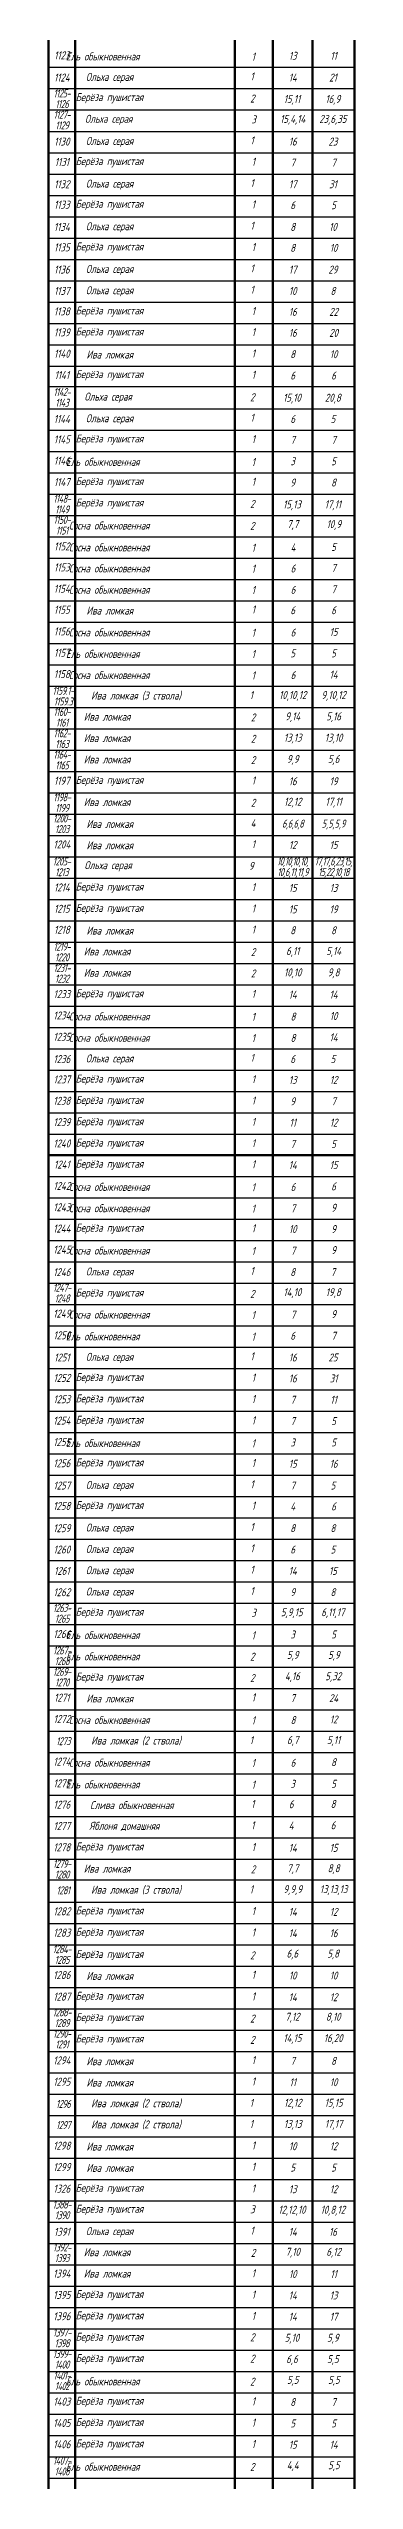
# Model space of a CAD drawing. Header units: metres. Extents: x 23128 to 34628, y -678634 to 13070.
# Drawn here: x 23128 to 34628, y -587529 to -496353 of the extents above; entities that cross this region are included whole.
import ezdxf

# ---------------------------------------------------------------- set-up
doc = ezdxf.new("R2010")
doc.units = ezdxf.units.M
for name, color, linetype, lineweight in [('Лиственные', 160, 'Continuous', 30), ('плодовые', 240, 'Continuous', 9), ('ТАБЛИЦА 50', 51, 'Continuous', 50), ('текст 300', 7, 'Continuous', 30), ('Хвойные', 80, 'Continuous', 30)]:
    doc.layers.add(name, color=color, linetype=linetype, lineweight=lineweight)
doc.layers.add('ТАБЛИЦА', color=18, linetype='Continuous', true_color=0x000000)
doc.styles.add('NF_VGP_3.0', font='cs_gost2304.shx', dxfattribs={"oblique": 15, "height": 300})

msp = doc.modelspace()

# ---------------------------------------------------------------- linework, layer by layer
at = {"layer": 'ТАБЛИЦА', "color": 0, "transparency": 33554687}
for points in [[(23128, -497054), (34628, -497054)], [(23128, -497854), (34628, -497854)], [(23128, -498654), (34628, -498654)], [(23128, -499454), (34628, -499454)], [(23128, -500254), (34628, -500254)], [(23128, -501054), (34628, -501054)], [(23128, -501854), (34628, -501854)], [(23128, -502654), (34628, -502654)], [(23128, -503454), (34628, -503454)], [(23128, -504254), (34628, -504254)], [(23128, -505054), (34628, -505054)], [(23128, -505854), (34628, -505854)], [(23128, -506654), (34628, -506654)], [(23128, -507454), (34628, -507454)], [(23128, -508254), (34628, -508254)], [(23128, -509023), (34628, -509023)], [(23128, -509854), (34628, -509854)], [(23128, -510654), (34628, -510654)], [(23128, -511454), (34628, -511454)], [(23128, -512254), (34628, -512254)], [(23128, -513054), (34628, -513054)], [(23128, -513854), (34628, -513854)], [(23128, -514654), (34628, -514654)], [(23128, -515454), (34628, -515454)], [(23128, -516254), (34628, -516254)], [(23128, -517054), (34628, -517054)], [(23128, -517854), (34628, -517854)], [(23128, -518654), (34628, -518654)], [(23128, -519454), (34628, -519454)], [(23128, -520254), (34628, -520254)], [(23128, -521054), (34628, -521054)], [(23128, -521854), (34628, -521854)], [(23128, -522654), (34628, -522654)], [(23128, -523454), (34628, -523454)], [(23128, -524254), (34628, -524254)], [(23128, -525054), (34628, -525054)], [(23128, -525854), (34628, -525854)], [(23128, -526654), (34628, -526654)], [(23128, -527454), (34628, -527454)], [(23128, -528254), (34628, -528254)], [(23128, -529054), (34628, -529054)], [(23128, -529854), (34628, -529854)], [(23128, -530654), (34628, -530654)], [(23128, -531454), (34628, -531454)], [(23128, -532254), (34628, -532254)], [(23128, -533054), (34628, -533054)], [(23128, -533854), (34628, -533854)], [(23128, -534654), (34628, -534654)], [(23128, -535454), (34628, -535454)], [(23128, -536254), (34628, -536254)], [(23128, -537054), (34628, -537054)], [(23128, -537844), (34628, -537844)], [(23128, -538644), (34628, -538644)], [(23128, -539444), (34628, -539444)], [(23128, -540244), (34628, -540244)], [(23128, -541044), (34628, -541044)], [(23128, -541844), (34628, -541844)], [(23128, -542644), (34628, -542644)], [(23128, -543444), (34628, -543444)], [(23128, -544244), (34628, -544244)], [(23128, -545044), (34628, -545044)], [(23128, -545844), (34628, -545844)], [(23128, -546644), (34628, -546644)], [(23128, -547444), (34628, -547444)], [(23128, -548244), (34628, -548244)], [(23128, -549044), (34628, -549044)], [(23128, -549844), (34628, -549844)], [(23128, -550644), (34628, -550644)], [(23128, -551444), (34628, -551444)], [(23128, -552244), (34628, -552244)], [(23128, -553044), (34628, -553044)], [(23128, -553844), (34628, -553844)], [(23128, -554644), (34628, -554644)], [(23128, -555444), (34628, -555444)], [(23128, -556244), (34628, -556244)], [(23128, -557044), (34628, -557044)], [(23128, -557844), (34628, -557844)], [(23128, -558644), (34628, -558644)], [(23128, -559444), (34628, -559444)], [(23128, -560244), (34628, -560244)], [(23128, -561044), (34628, -561044)], [(23128, -561844), (34628, -561844)], [(23128, -562644), (34628, -562644)], [(23128, -563444), (34628, -563444)], [(23128, -564244), (34628, -564244)], [(23128, -565013), (34628, -565013)], [(23128, -565844), (34628, -565844)], [(23128, -566644), (34628, -566644)], [(23128, -567444), (34628, -567444)], [(23128, -568244), (34628, -568244)], [(23128, -569044), (34628, -569044)], [(23128, -569844), (34628, -569844)], [(23128, -570644), (34628, -570644)], [(23128, -571444), (34628, -571444)], [(23128, -572244), (34628, -572244)], [(23128, -573044), (34628, -573044)], [(23128, -573844), (34628, -573844)], [(23128, -574644), (34628, -574644)], [(23128, -575444), (34628, -575444)], [(23128, -576244), (34628, -576244)], [(23128, -577044), (34628, -577044)], [(23128, -577844), (34628, -577844)], [(23128, -578644), (34628, -578644)], [(23128, -579444), (34628, -579444)], [(23128, -580244), (34628, -580244)], [(23128, -581044), (34628, -581044)], [(23128, -581844), (34628, -581844)], [(23128, -582644), (34628, -582644)], [(23128, -583444), (34628, -583444)], [(23128, -584244), (34628, -584244)], [(23128, -585044), (34628, -585044)], [(23128, -585844), (34628, -585844)], [(23128, -586644), (34628, -586644)], [(23128, -587444), (34628, -587444)]]:
    msp.add_lwpolyline(points, dxfattribs=at)
at = {"layer": 'ТАБЛИЦА 50', "color": 7, "transparency": 33554687}
for points in [[(23128, -537844), (23128, -481854)], [(24128, -537844), (24128, -481854)], [(30128, -537845), (30128, -481854)], [(30128, -537845), (30128, -481854)], [(31556, -537845), (31556, -481854)], [(31556, -537845), (31556, -481854)], [(33056, -537845), (33056, -481854)], [(33056, -537845), (33056, -481854)], [(34628, -537845), (34628, -481854)], [(34628, -537845), (34628, -481854)], [(23128, -537844), (34628, -537844)], [(23128, -593834), (23128, -537844)], [(24128, -593834), (24128, -537844)], [(30128, -593835), (30128, -537844)], [(30128, -593835), (30128, -537844)], [(31556, -593835), (31556, -537844)], [(31556, -593835), (31556, -537844)], [(33056, -593835), (33056, -537844)], [(33056, -593835), (33056, -537844)], [(34628, -593835), (34628, -537844)], [(34628, -593835), (34628, -537844)]]:
    msp.add_lwpolyline(points, dxfattribs=at)

# ---------------------------------------------------------------- texts
at = {"layer": 'Лиственные', "lineweight": 30, "transparency": 33554687, "char_height": 300, "attachment_point": 5, "style": 'NF_VGP_3.0'}
for s, insert, width in [('Ольха серая', (25423, -497454), 6349.98), ('\\pxqj;Берёза пушистая', (26017, -498211), 3736), ('Ольха серая', (25389, -499025), 6349.98), ('\\pxqj;Берёза пушистая', (26017, -500611), 3736), ('Ольха серая', (25423, -499854), 6349.98), ('Ольха серая', (25423, -501454), 6349.98), ('\\pxqj;Берёза пушистая', (26017, -502211), 3736), ('Ольха серая', (25423, -503054), 6349.98), ('\\pxqj;Берёза пушистая', (26017, -503811), 3736), ('Ольха серая', (25423, -504654), 6349.98), ('\\pxqj;Берёза пушистая', (26017, -506211), 3736), ('Ольха серая', (25423, -505454), 6349.98), ('\\pxqj;Берёза пушистая', (26017, -506999), 3736), ('Ива ломкая', (25430, -507823), 6349.98), ('\\pxqj;Берёза пушистая', (26017, -508599), 3736), ('Ольха серая', (25369, -509441), 6349.98), ('Ольха серая', (25423, -510254), 6349.98), ('\\pxqj;Берёза пушистая', (26017, -511011), 3736), ('\\pxqj;Берёза пушистая', (26017, -512611), 3736), ('\\pxqj;Берёза пушистая', (26017, -513411), 3736), ('Ива ломкая', (25430, -517423), 6349.98), ('Ива ломкая (3 ствола)', (26417, -520623), 6349.98), ('Ива ломкая', (25329, -521403), 6349.98), ('Ива ломкая', (25329, -522203), 6349.98), ('Ива ломкая', (25329, -523003), 6349.98), ('\\pxqj;Берёза пушистая', (26017, -523811), 3736), ('Ива ломкая', (25329, -524603), 6349.98), ('Ива ломкая', (25430, -525423), 6349.98), ('Ива ломкая', (25430, -526223), 6349.98), ('Ольха серая', (25369, -527010), 6349.98), ('\\pxqj;Берёза пушистая', (26017, -527811), 3736), ('\\pxqj;Берёза пушистая', (26017, -528611), 3736), ('Ива ломкая', (25430, -529423), 6349.98), ('Ива ломкая', (25329, -530203), 6349.98), ('Ива ломкая', (25329, -531003), 6349.98), ('\\pxqj;Берёза пушистая', (26017, -531811), 3736), ('Ольха серая', (25423, -534254), 6349.98), ('\\pxqj;Берёза пушистая', (26017, -535011), 3736), ('\\pxqj;Берёза пушистая', (26017, -535811), 3736), ('\\pxqj;Берёза пушистая', (26017, -536611), 3736), ('\\pxqj;Берёза пушистая', (26017, -537411), 3736), ('\\pxqj;Берёза пушистая', (26017, -538201), 3736), ('\\pxqj;Берёза пушистая', (26017, -540601), 3736), ('Ольха серая', (25423, -542244), 6349.98), ('\\pxqj;Берёза пушистая', (26017, -543033), 3736), ('\\pxqj;Берёза пушистая', (26017, -546201), 3736), ('Ольха серая', (25423, -545444), 6349.98), ('\\pxqj;Берёза пушистая', (26017, -547001), 3736), ('\\pxqj;Берёза пушистая', (26017, -547801), 3736), ('\\pxqj;Берёза пушистая', (26017, -549401), 3736), ('Ольха серая', (25423, -550244), 6349.98), ('\\pxqj;Берёза пушистая', (26017, -551001), 3736), ('Ольха серая', (25423, -551844), 6349.98), ('Ольха серая', (25423, -552644), 6349.98), ('Ольха серая', (25423, -553444), 6349.98), ('Ольха серая', (25423, -554244), 6349.98), ('\\pxqj;Берёза пушистая', (26017, -555002), 3736), ('\\pxqj;Берёза пушистая', (26017, -557433), 3736), ('Ива ломкая', (25430, -558213), 6349.98), ('Ива ломкая (2 ствола)', (26417, -559806), 6349.98), ('\\pxqj;Берёза пушистая', (26017, -563801), 3736), ('Ива ломкая', (25329, -564593), 6349.98), ('Ива ломкая (3 ствола)', (26417, -565398), 6349.98), ('\\pxqj;Берёза пушистая', (26017, -566201), 3736), ('\\pxqj;Берёза пушистая', (26017, -567001), 3736), ('\\pxqj;Берёза пушистая', (26017, -567833), 3736), ('Ива ломкая', (25430, -568613), 6349.98), ('\\pxqj;Берёза пушистая', (26017, -569401), 3736), ('\\pxqj;Берёза пушистая', (26017, -570202), 3736), ('\\pxqj;Берёза пушистая', (26017, -571002), 3736), ('Ива ломкая', (25430, -571813), 6349.98), ('Ива ломкая', (25430, -572613), 6349.98), ('Ива ломкая (2 ствола)', (26417, -573406), 6349.98), ('Ива ломкая (2 ствола)', (26417, -574198), 6349.98), ('Ива ломкая', (25430, -575013), 6349.98), ('Ива ломкая', (25430, -575813), 6349.98), ('\\pxqj;Берёза пушистая', (26017, -576601), 3736), ('\\pxqj;Берёза пушистая', (26017, -577384), 3736), ('Ольха серая', (25423, -578226), 6349.98), ('Ива ломкая', (25329, -578975), 6349.98), ('Ива ломкая', (25329, -579775), 6349.98), ('\\pxqj;Берёза пушистая', (26017, -580584), 3736), ('\\pxqj;Берёза пушистая', (26017, -581384), 3736), ('\\pxqj;Берёза пушистая', (26017, -582184), 3736), ('\\pxqj;Берёза пушистая', (26017, -582984), 3736), ('\\pxqj;Берёза пушистая', (26017, -584584), 3736), ('\\pxqj;Берёза пушистая', (26017, -585384), 3736), ('\\pxqj;Берёза пушистая', (26017, -586184), 3736)]:
    msp.add_mtext(s, dxfattribs=dict(at, insert=insert, width=width))
at = {"layer": 'Лиственные', "color": 5, "char_height": 300, "attachment_point": 1, "style": 'NF_VGP_3.0'}
for s, insert, width in [('1', (30718, -497243), 156.16), ('2', (30706, -498074), 243.91), ('3', (30753, -498857), 232.3), ('1', (30718, -499643), 156.16), ('1', (30766, -500443), 156.16), ('1', (30718, -501243), 156.16), ('1', (30766, -502043), 156.16), ('1', (30718, -502843), 156.16), ('1', (30766, -503643), 156.16), ('1', (30718, -504443), 156.16), ('1', (30718, -505243), 156.16), ('1', (30766, -506043), 156.16), ('1', (30766, -506831), 156.16), ('1', (30766, -507631), 156.16), ('1', (30766, -508431), 156.16), ('2', (30706, -509274), 243.91), ('1', (30718, -510043), 156.16), ('1', (30766, -510843), 156.16), ('2', (30706, -513274), 243.91), ('1', (30766, -512443), 156.16), ('1', (30766, -517231), 156.16), ('1', (30689, -520443), 156.16), ('2', (30732, -521279), 243.91), ('2', (30732, -522079), 243.91), ('2', (30732, -522879), 243.91), ('1', (30766, -523643), 156.16), ('2', (30732, -524479), 243.91), ('4', (30726, -525243), 239.07), ('1', (30766, -526031), 156.16), ('9', (30659, -526843), 254.5), ('1', (30766, -527643), 156.16), ('1', (30766, -528443), 156.16), ('1', (30766, -529231), 156.16), ('2', (30732, -530079), 243.91), ('2', (30732, -530879), 243.91), ('1', (30766, -531643), 156.16), ('1', (30718, -534043), 156.16), ('1', (30766, -534843), 156.16), ('1', (30766, -535643), 156.16), ('1', (30766, -536443), 156.16), ('1', (30766, -537243), 156.16), ('1', (30766, -538033), 156.16), ('1', (30766, -540433), 156.16), ('1', (30718, -542033), 156.16), ('2', (30706, -542895), 243.91), ('1', (30718, -545233), 156.16), ('1', (30766, -546033), 156.16), ('1', (30766, -546833), 156.16), ('1', (30766, -547633), 156.16), ('1', (30766, -549233), 156.16), ('1', (30718, -550033), 156.16), ('1', (30766, -550833), 156.16), ('1', (30718, -551633), 156.16), ('1', (30718, -552433), 156.16), ('1', (30718, -553233), 156.16), ('1', (30718, -554033), 156.16), ('3', (30753, -554847), 232.3), ('2', (30706, -557295), 243.91), ('1', (30766, -558021), 156.16), ('1', (30689, -559626), 156.16), ('1', (30766, -563633), 156.16), ('2', (30732, -564469), 243.91), ('1', (30689, -565218), 156.16), ('1', (30766, -566033), 156.16), ('1', (30766, -566833), 156.16), ('2', (30706, -567695), 243.91), ('1', (30766, -568421), 156.16), ('1', (30766, -569233), 156.16), ('2', (30706, -570064), 243.91), ('2', (30706, -570864), 243.91), ('1', (30766, -571621), 156.16), ('1', (30766, -572421), 156.16), ('1', (30689, -573226), 156.16), ('1', (30689, -574018), 156.16), ('1', (30766, -574821), 156.16), ('1', (30766, -575621), 156.16), ('1', (30766, -576433), 156.16), ('3', (30706, -577215), 232.3), ('1', (30718, -578015), 156.16), ('2', (30732, -578851), 243.91), ('1', (30766, -579615), 156.16), ('1', (30766, -580415), 156.16), ('1', (30766, -581215), 156.16), ('2', (30706, -582015), 243.91), ('2', (30706, -582815), 243.91), ('1', (30766, -584415), 156.16), ('1', (30766, -585215), 156.16), ('1', (30766, -586015), 156.16)]:
    msp.add_mtext(s, dxfattribs=dict(at, insert=insert, width=width))
at = {"layer": 'плодовые', "lineweight": 30, "transparency": 33554687, "char_height": 300, "width": 4582.51, "attachment_point": 5, "style": 'NF_VGP_3.0'}
for s, insert in [('Слива обыкновенная', (26259, -562213)), ('Яблоня домашняя', (25978, -563013))]:
    msp.add_mtext(s, dxfattribs=dict(at, insert=insert))
at = {"layer": 'плодовые', "char_height": 300, "width": 156.16, "attachment_point": 1, "style": 'NF_VGP_3.0'}
for insert in [(30745, -562016), (30745, -562816)]:
    msp.add_mtext('1', dxfattribs=dict(at, insert=insert))
at = {"layer": 'текст 300', "color": 7, "transparency": 33554687, "char_height": 300, "attachment_point": 5, "style": 'NF_VGP_3.0'}
for s, insert, width in [('{\\C256;1123}', (23628, -496604), 1000), ('{\\C256;1124}', (23628, -497438), 1000.06), ('{\\C256;1130}', (23628, -499838), 1000.06), ('{\\C256;1131}', (23628, -500604), 1000), ('{\\C256;1132}', (23628, -501438), 1000.06), ('{\\C256;1133}', (23628, -502204), 1000), ('{\\C256;1134}', (23628, -503038), 1000.06), ('{\\C256;1135}', (23628, -503804), 1000), ('{\\C256;1136}', (23628, -504638), 1000.06), ('{\\C256;1137}', (23628, -505438), 1000.06), ('{\\C256;1138}', (23628, -506204), 1000), ('{\\C256;1139}', (23628, -506991), 1000), ('{\\C256;1140}', (23628, -507791), 1000), ('{\\C256;1141}', (23628, -508591), 1000), ('{\\C256;1144}', (23628, -510238), 1000.06), ('{\\C256;1145}', (23628, -511004), 1000), ('{\\C256;1146}', (23628, -511804), 1000), ('{\\C256;1147}', (23628, -512604), 1000), ('{\\C256;1152}', (23628, -515016), 1000), ('{\\C256;1153}', (23628, -515804), 1000), ('{\\C256;1154}', (23628, -516604), 1000), ('{\\C256;1155}', (23628, -517391), 1000), ('{\\C256;1156}', (23628, -518204), 1000), ('{\\C256;1158}', (23628, -519804), 1000), ('{\\C256;1157}', (23628, -519004), 1000), ('{\\C256;1197}', (23628, -523803), 1000), ('{\\C256;1204}', (23628, -526191), 1000), ('{\\C256;1214}', (23628, -527803), 1000), ('{\\C256;1215}', (23628, -528603), 1000), ('{\\C256;1218}', (23628, -529391), 1000), ('{\\C256;1234}', (23628, -532604), 1000), ('{\\C256;1233}', (23628, -531803), 1000), ('{\\C256;1235}', (23628, -533404), 1000), ('{\\C256;1236}', (23628, -534238), 1000.06), ('{\\C256;1237}', (23628, -535003), 1000), ('{\\C256;1238}', (23628, -535803), 1000), ('{\\C256;1239}', (23628, -536603), 1000), ('{\\C256;1240}', (23628, -537403), 1000), ('{\\C256;1242}', (23628, -538994), 1000), ('{\\C256;1241}', (23628, -538193), 1000), ('{\\C256;1243}', (23628, -539794), 1000), ('{\\C256;1244}', (23628, -540593), 1000), ('{\\C256;1245}', (23628, -541381), 1000), ('{\\C256;1246}', (23628, -542228), 1000.06), ('{\\C256;1249}', (23628, -543781), 1000), ('{\\C256;1250}', (23628, -544594), 1000), ('{\\C256;1252}', (23628, -546193), 1000), ('{\\C256;1251}', (23628, -545428), 1000.06), ('{\\C256;1253}', (23628, -546993), 1000), ('{\\C256;1254}', (23628, -547793), 1000), ('{\\C256;1255}', (23628, -548594), 1000), ('{\\C256;1256}', (23628, -549393), 1000), ('{\\C256;1257}', (23628, -550228), 1000.06), ('{\\C256;1258}', (23628, -550993), 1000), ('{\\C256;1259}', (23628, -551828), 1000.06), ('{\\C256;1260}', (23628, -552628), 1000.06), ('{\\C256;1261}', (23628, -553428), 1000.06), ('{\\C256;1262}', (23628, -554228), 1000.06), ('{\\C256;1266}', (23628, -555794), 1000), ('{\\C256;1272}', (23628, -558981), 1000), ('{\\C256;1271}', (23628, -558181), 1000), ('{\\C256;1274}', (23628, -560581), 1000), ('{\\C256;1275}', (23628, -561394), 1000), ('{\\C256;1276}', (23628, -562194), 1000), ('{\\C256;1277}', (23628, -562994), 1000), ('{\\C256;1278}', (23628, -563793), 1000), ('{\\C256;1282}', (23628, -566193), 1000), ('{\\C256;1283}', (23628, -566993), 1000), ('{\\C256;1286}', (23628, -568581), 1000), ('{\\C256;1287}', (23628, -569393), 1000), ('{\\C256;1294}', (23628, -571781), 1000), ('{\\C256;1295}', (23628, -572581), 1000), ('{\\C256;1298}', (23628, -574981), 1000), ('{\\C256;1299}', (23628, -575781), 1000), ('{\\C256;1326}', (23628, -576593), 1000), ('{\\C256;1391}', (23628, -578210), 1000.06), ('{\\C256;1394}', (23628, -579776), 1000), ('{\\C256;1395}', (23628, -580576), 1000), ('{\\C256;1396}', (23628, -581376), 1000), ('{\\C256;1403}', (23628, -584576), 1000), ('{\\C256;1405}', (23628, -585376), 1000), ('{\\C256;1406}', (23628, -586176), 1000)]:
    msp.add_mtext(s, dxfattribs=dict(at, insert=insert, width=width))
at = {"layer": 'текст 300', "transparency": 33554687, "char_height": 300, "attachment_point": 5, "style": 'NF_VGP_3.0'}
for s, insert, width in [('13', (32306, -496623), 1500), ('11', (33842, -496623), 1572.46), ('14', (32306, -497438), 1500), ('21', (33818, -497438), 1620), ('15,11', (32278, -498276), 1500), ('16,9', (33814, -498276), 1572.46), ('15,4,14', (32306, -499023), 1500), ('23,6,35', (33815, -499023), 1664.4), ('16', (32306, -499838), 1500), ('7', (32306, -500623), 1500), ('23', (33818, -499838), 1620), ('7', (33842, -500623), 1572.46), ('17', (32306, -501438), 1500), ('31', (33818, -501438), 1620), ('6', (32306, -502223), 1500), ('5', (33842, -502223), 1572.46), ('8', (32306, -503038), 1500), ('10', (33818, -503038), 1620), ('8', (32306, -503823), 1500), ('10', (33842, -503823), 1572.46), ('17', (32306, -504638), 1500), ('29', (33818, -504638), 1620), ('10', (32306, -505438), 1500), ('8', (33818, -505438), 1620), ('16', (32306, -506223), 1500), ('16', (32306, -507010), 1500), ('22', (33842, -506223), 1572.46), ('20', (33842, -507010), 1572.46), ('8', (32306, -507810), 1500), ('10', (33842, -507810), 1572.46), ('6', (32306, -508610), 1500), ('6', (33842, -508610), 1572.46), ('15,10', (32278, -509476), 1500), ('20,8', (33814, -509476), 1572.46), ('6', (32306, -510238), 1500), ('5', (33818, -510238), 1620), ('7', (32306, -511023), 1500), ('7', (33842, -511023), 1572.46), ('3', (32306, -511823), 1500), ('5', (33842, -511823), 1572.46), ('15,13', (32278, -513476), 1500), ('9', (32306, -512623), 1500), ('17,11', (33814, -513476), 1572.46), ('8', (33842, -512623), 1572.46), ('7,7', (32306, -514216), 1500), ('10,9', (33852, -514216), 1591.94), ('4', (32317, -515057), 1478.12), ('5', (33842, -515035), 1572.46), ('6', (32317, -515845), 1478.12), ('7', (33842, -515823), 1572.46), ('6', (32317, -516645), 1478.12), ('7', (33842, -516623), 1572.46), ('6', (32306, -517410), 1500), ('6', (33842, -517410), 1572.46), ('6', (32317, -518245), 1478.12), ('15', (33842, -518223), 1572.46), ('5', (32306, -519023), 1500), ('6', (32317, -519845), 1478.12), ('14', (33842, -519823), 1572.46), ('5', (33842, -519023), 1572.46), ('10,10,12', (32306, -520623), 1500), ('9,10,12', (33842, -520623), 1572.46), ('9,14', (32306, -521423), 1500), ('5,16', (33842, -521423), 1572.46), ('13,13', (32306, -522223), 1500), ('13,10', (33842, -522223), 1572.46), ('9,9', (32306, -523023), 1500), ('5,6', (33842, -523023), 1572.46), ('16', (32306, -523822), 1500), ('19', (33842, -523822), 1572.46), ('12,12', (32306, -524623), 1500), ('17,11', (33842, -524623), 1572.46), ('{\\W0.9;\\T0.9;6,6,6,8}', (32306, -525445), 1500), ('12', (32306, -526210), 1500), ('{\\W0.9;5,5,5,9}', (33842, -525445), 1572.46), ('15', (33842, -526210), 1572.46), ('15', (32306, -527822), 1500), ('13', (33842, -527822), 1572.46), ('15', (32306, -528622), 1500), ('19', (33842, -528622), 1572.46), ('8', (32306, -529410), 1500), ('8', (33842, -529410), 1572.46), ('6,11', (32306, -530223), 1500), ('5,14', (33842, -530223), 1572.46), ('10,10', (32306, -531023), 1500), ('9,8', (33842, -531023), 1572.46), ('14', (32306, -531822), 1500), ('14', (33842, -531822), 1572.46), ('8', (32317, -532645), 1478.12), ('8', (32317, -533445), 1478.12), ('14', (33842, -533423), 1572.46), ('10', (33842, -532623), 1572.46), ('6', (32306, -534238), 1500), ('5', (33818, -534238), 1620), ('13', (32306, -535022), 1500), ('12', (33842, -535022), 1572.46), ('9', (32306, -535822), 1500), ('7', (33842, -535822), 1572.46), ('11', (32306, -536622), 1500), ('12', (33842, -536622), 1572.46), ('7', (32306, -537422), 1500), ('5', (33842, -537422), 1572.46), ('14', (32306, -538213), 1500), ('15', (33842, -538213), 1572.46), ('6', (32317, -539035), 1478.12), ('7', (32317, -539835), 1478.12), ('6', (33842, -539013), 1572.46), ('9', (33842, -539813), 1572.46), ('10', (32306, -540613), 1500), ('9', (33842, -540613), 1572.46), ('7', (32317, -541423), 1478.12), ('9', (33842, -541401), 1572.46), ('8', (32306, -542228), 1500), ('7', (33818, -542228), 1620), ('14,10', (32292, -543013), 1471.94), ('19,8', (33828, -543013), 1544.4), ('7', (32317, -543823), 1478.12), ('9', (33842, -543801), 1572.46), ('6', (32306, -544613), 1500), ('7', (33842, -544613), 1572.46), ('16', (32306, -545428), 1500), ('16', (32306, -546213), 1500), ('25', (33818, -545428), 1620), ('31', (33842, -546213), 1572.46), ('7', (32306, -547013), 1500), ('11', (33842, -547013), 1572.46), ('7', (32306, -547813), 1500), ('5', (33842, -547813), 1572.46), ('3', (32306, -548613), 1500), ('5', (33842, -548613), 1572.46), ('15', (32306, -549413), 1500), ('16', (33842, -549413), 1572.46), ('7', (32306, -550228), 1500), ('5', (33818, -550228), 1620), ('4', (32306, -551013), 1500), ('6', (33842, -551013), 1572.46), ('8', (32306, -551828), 1500), ('6', (32306, -552628), 1500), ('5', (33818, -552628), 1620), ('8', (33818, -551828), 1620), ('14', (32306, -553428), 1500), ('15', (33818, -553428), 1620), ('9', (32306, -554228), 1500), ('8', (33818, -554228), 1620), ('5,9,15', (32269, -555013), 1427.54), ('6,11,17', (33815, -555013), 1664.4), ('3', (32306, -555813), 1500), ('5', (33842, -555813), 1572.46), ('5,9', (32306, -556613), 1500), ('5,9', (33852, -556613), 1591.94), ('4,16', (32292, -557413), 1471.94), ('5,32', (33828, -557413), 1544.4), ('8', (32317, -559023), 1478.12), ('7', (32306, -558201), 1500), ('24', (33842, -558201), 1572.46), ('12', (33842, -559001), 1572.46), ('6,7', (32306, -559806), 1500), ('5,11', (33842, -559806), 1572.46), ('6', (32317, -560623), 1478.12), ('8', (33842, -560601), 1572.46), ('3', (32306, -561413), 1500), ('5', (33842, -561413), 1572.46), ('6', (32249, -562179), 1427.54), ('8', (33823, -562167), 1427.54), ('4', (32249, -562979), 1427.54), ('6', (33823, -562967), 1427.54), ('14', (32306, -563813), 1500), ('15', (33842, -563813), 1572.46), ('9,9,9', (32306, -565398), 1500), ('7,7', (32306, -564613), 1500), ('13,13,13', (33842, -565398), 1572.46), ('8,8', (33842, -564613), 1572.46), ('14', (32306, -566213), 1500), ('12', (33842, -566213), 1572.46), ('14', (32306, -567013), 1500), ('16', (33842, -567013), 1572.46), ('6,6', (32292, -567813), 1471.94), ('5,8', (33828, -567813), 1544.4), ('10', (32306, -568601), 1500), ('10', (33842, -568601), 1572.46), ('14', (32306, -569413), 1500), ('12', (33842, -569413), 1572.46), ('7,12', (32292, -570182), 1471.94), ('8,10', (33828, -570182), 1544.4), ('14,15', (32292, -570982), 1471.94), ('7', (32306, -571801), 1500), ('16,20', (33828, -570982), 1544.4), ('8', (33842, -571801), 1572.46), ('11', (32306, -572601), 1500), ('10', (33842, -572601), 1572.46), ('12,12', (32306, -573406), 1500), ('15,15', (33842, -573406), 1572.46), ('13,13', (32306, -574198), 1500), ('17,17', (33842, -574198), 1572.46), ('10', (32306, -575001), 1500), ('12', (33842, -575001), 1572.46), ('5', (32306, -575801), 1500), ('5', (33842, -575801), 1572.46), ('13', (32306, -576613), 1500), ('12', (33842, -576613), 1572.46), ('12,12,10', (32278, -577417), 1500), ('10,8,12', (33814, -577417), 1572.46), ('7,10', (32306, -578995), 1500), ('14', (32306, -578210), 1500), ('6,12', (33842, -578995), 1572.46), ('16', (33818, -578210), 1620), ('10', (32306, -579795), 1500), ('11', (33842, -579795), 1572.46), ('14', (32306, -580595), 1500), ('13', (33842, -580595), 1572.46), ('14', (32306, -581395), 1500), ('17', (33842, -581395), 1572.46), ('5,10', (32278, -582217), 1500), ('5,9', (33814, -582217), 1572.46), ('6,6', (32278, -583017), 1500), ('5,5', (33814, -583017), 1572.46), ('5,5', (32306, -583795), 1500), ('5,5', (33852, -583795), 1591.94), ('5', (32306, -585395), 1500), ('8', (32306, -584595), 1500), ('5', (33842, -585395), 1572.46), ('7', (33842, -584595), 1572.46), ('15', (32306, -586195), 1500), ('14', (33842, -586195), 1572.46), ('4,4', (32306, -586995), 1500), ('5,5', (33852, -586995), 1591.94)]:
    msp.add_mtext(s, dxfattribs=dict(at, insert=insert, width=width))
at = {"layer": 'текст 300', "color": 7, "transparency": 33554687, "char_height": 300, "attachment_point": 5, "line_spacing_factor": 0.8, "style": 'NF_VGP_3.0'}
for s, insert, width in [('{\\W0.9;\\T0.9;\\C256;1125-\\P1126}', (23628, -498231), 1000), ('{\\W0.9;\\T0.9;\\C256;1127-\\P1129}', (23628, -499030), 1000), ('{\\W0.9;\\T0.9;\\C256;1142-\\P1143}', (23628, -509431), 1000), ('{\\W0.9;\\T0.9;\\C256;1148-\\P1149}', (23628, -513431), 1000), ('{\\W0.9;\\T0.9;\\C256;1150-\\P1151}', (23628, -514223), 1000), ('{\\W0.9;\\T0.9;\\C256;1159.1-\\P1159.3}', (23676, -520630), 904.92), ('{\\W0.9;\\T0.9;\\C256;1160-\\P1161}', (23628, -521423), 1000), ('{\\W0.9;\\T0.9;\\C256;1162-\\P1163}', (23628, -522223), 1000), ('{\\W0.9;\\T0.9;\\C256;1164-\\P1165}', (23628, -523023), 1000), ('{\\W0.9;\\T0.9;\\C256;1200-\\P1203}', (23628, -525415), 904.92), ('{\\W0.9;\\T0.9;\\C256;1198-\\P1199}', (23628, -524623), 1000), ('{\\W0.9;\\T0.9;\\C256;1205-\\P1213}', (23618, -527031), 980.53), ('{\\W0.9;\\T0.9;\\C256;1219-\\P1220}', (23628, -530223), 1000), ('{\\W0.9;\\T0.9;\\C256;1231-\\P1232}', (23628, -531023), 1000), ('{\\W0.9;\\T0.9;\\C256;1247-\\P1248}', (23628, -543013), 1000), ('{\\W0.9;\\T0.9;\\C256;1263-\\P1265}', (23628, -555020), 1000), ('{\\W0.9;\\T0.9;\\C256;1269-\\P1270}', (23628, -557413), 1000), ('{\\W0.9;\\T0.9;\\C256;1267-\\P1268}', (23628, -556613), 1000), ('{\\W0.9;\\T0.9;\\C256;1273}', (23676, -559814), 904.92), ('{\\W0.9;\\T0.9;\\C256;1279-\\P1280}', (23628, -564613), 1000), ('{\\W0.9;\\T0.9;\\C256;1281}', (23676, -565406), 904.92), ('{\\W0.9;\\T0.9;\\C256;1284-\\P1285}', (23628, -567813), 1000), ('{\\W0.9;\\T0.9;\\C256;1288-\\P1289}', (23628, -570182), 1000), ('{\\W0.9;\\T0.9;\\C256;1290-\\P1291}', (23628, -570982), 1000), ('{\\W0.9;\\T0.9;\\C256;1296}', (23676, -573414), 904.92), ('{\\W0.9;\\T0.9;\\C256;1297}', (23676, -574206), 904.92), ('{\\W0.9;\\T0.9;\\C256;1388-\\P1390}', (23628, -577388), 904.92), ('{\\W0.9;\\T0.9;\\C256;1392-\\P1393}', (23628, -578995), 1000), ('{\\W0.9;\\T0.9;\\C256;1397-\\P1398}', (23628, -582188), 904.92), ('{\\W0.9;\\T0.9;\\C256;1399-\\P1400}', (23628, -582988), 904.92), ('{\\W0.9;\\T0.9;\\C256;1401-\\P1402}', (23628, -583795), 1000), ('{\\W0.9;\\T0.9;\\C256;1407-\\P1408}', (23628, -586995), 1000)]:
    msp.add_mtext(s, dxfattribs=dict(at, insert=insert, width=width))
at = {"layer": 'текст 300', "transparency": 33554687, "char_height": 300, "attachment_point": 5, "line_spacing_factor": 0.8, "style": 'NF_VGP_3.0'}
for s, insert, width in [('{\\W0.9;\\T0.85;10,10,10,10,\\P10,6,11,11,9}', (32300, -527060), 1500), ('{\\W0.8;\\T0.85;17,17,6,23,15,\\P15,22,10,18}', (33837, -527060), 1572.46)]:
    msp.add_mtext(s, dxfattribs=dict(at, insert=insert, width=width))
at = {"layer": 'Хвойные', "lineweight": 30, "transparency": 33554687, "char_height": 300, "width": 4584.55, "attachment_point": 5, "style": 'NF_VGP_3.0'}
for s, insert in [('\\pxqj;Ель обыкновенная', (26075, -496646)), ('\\pxqj;Ель обыкновенная', (26075, -511846)), ('\\pxqj;Сосна обыкновенная', (26187, -514234)), ('\\pxqj;Сосна обыкновенная', (26187, -515053)), ('\\pxqj;Сосна обыкновенная', (26187, -515841)), ('\\pxqj;Сосна обыкновенная', (26187, -516641)), ('\\pxqj;Сосна обыкновенная', (26187, -518241)), ('\\pxqj;Ель обыкновенная', (26075, -519046)), ('\\pxqj;Сосна обыкновенная', (26187, -519841)), ('\\pxqj;Сосна обыкновенная', (26187, -532641)), ('\\pxqj;Сосна обыкновенная', (26187, -533441)), ('\\pxqj;Сосна обыкновенная', (26187, -539031)), ('\\pxqj;Сосна обыкновенная', (26187, -539831)), ('\\pxqj;Сосна обыкновенная', (26187, -541419)), ('\\pxqj;Сосна обыкновенная', (26187, -543819)), ('\\pxqj;Ель обыкновенная', (26075, -544636)), ('\\pxqj;Ель обыкновенная', (26075, -548636)), ('\\pxqj;Ель обыкновенная', (26075, -555836)), ('\\pxqj;Ель обыкновенная', (26075, -556636)), ('\\pxqj;Сосна обыкновенная', (26187, -559019)), ('\\pxqj;Сосна обыкновенная', (26187, -560619)), ('\\pxqj;Ель обыкновенная', (26075, -561436)), ('\\pxqj;Ель обыкновенная', (26075, -583818)), ('\\pxqj;Ель обыкновенная', (26075, -587018))]:
    msp.add_mtext(s, dxfattribs=dict(at, insert=insert))
at = {"layer": 'Хвойные', "char_height": 300, "attachment_point": 1, "style": 'NF_VGP_3.0'}
for s, insert, width in [('1', (30762, -496505), 156.16), ('1', (30762, -511705), 156.16), ('2', (30702, -514099), 243.91), ('1', (30762, -514918), 156.16), ('1', (30762, -515705), 156.16), ('1', (30762, -516505), 156.16), ('1', (30762, -518105), 156.16), ('1', (30762, -518905), 156.16), ('1', (30762, -519705), 156.16), ('1', (30762, -532505), 156.16), ('1', (30762, -533305), 156.16), ('1', (30762, -538896), 156.16), ('1', (30762, -539696), 156.16), ('1', (30762, -541283), 156.16), ('1', (30762, -543683), 156.16), ('1', (30762, -544496), 156.16), ('1', (30762, -548496), 156.16), ('1', (30762, -555696), 156.16), ('2', (30702, -556496), 243.91), ('1', (30762, -558883), 156.16), ('1', (30762, -560483), 156.16), ('1', (30762, -561296), 156.16), ('2', (30702, -583678), 243.91), ('2', (30702, -586878), 243.91)]:
    msp.add_mtext(s, dxfattribs=dict(at, insert=insert, width=width))

doc.saveas('drawing.dxf')
